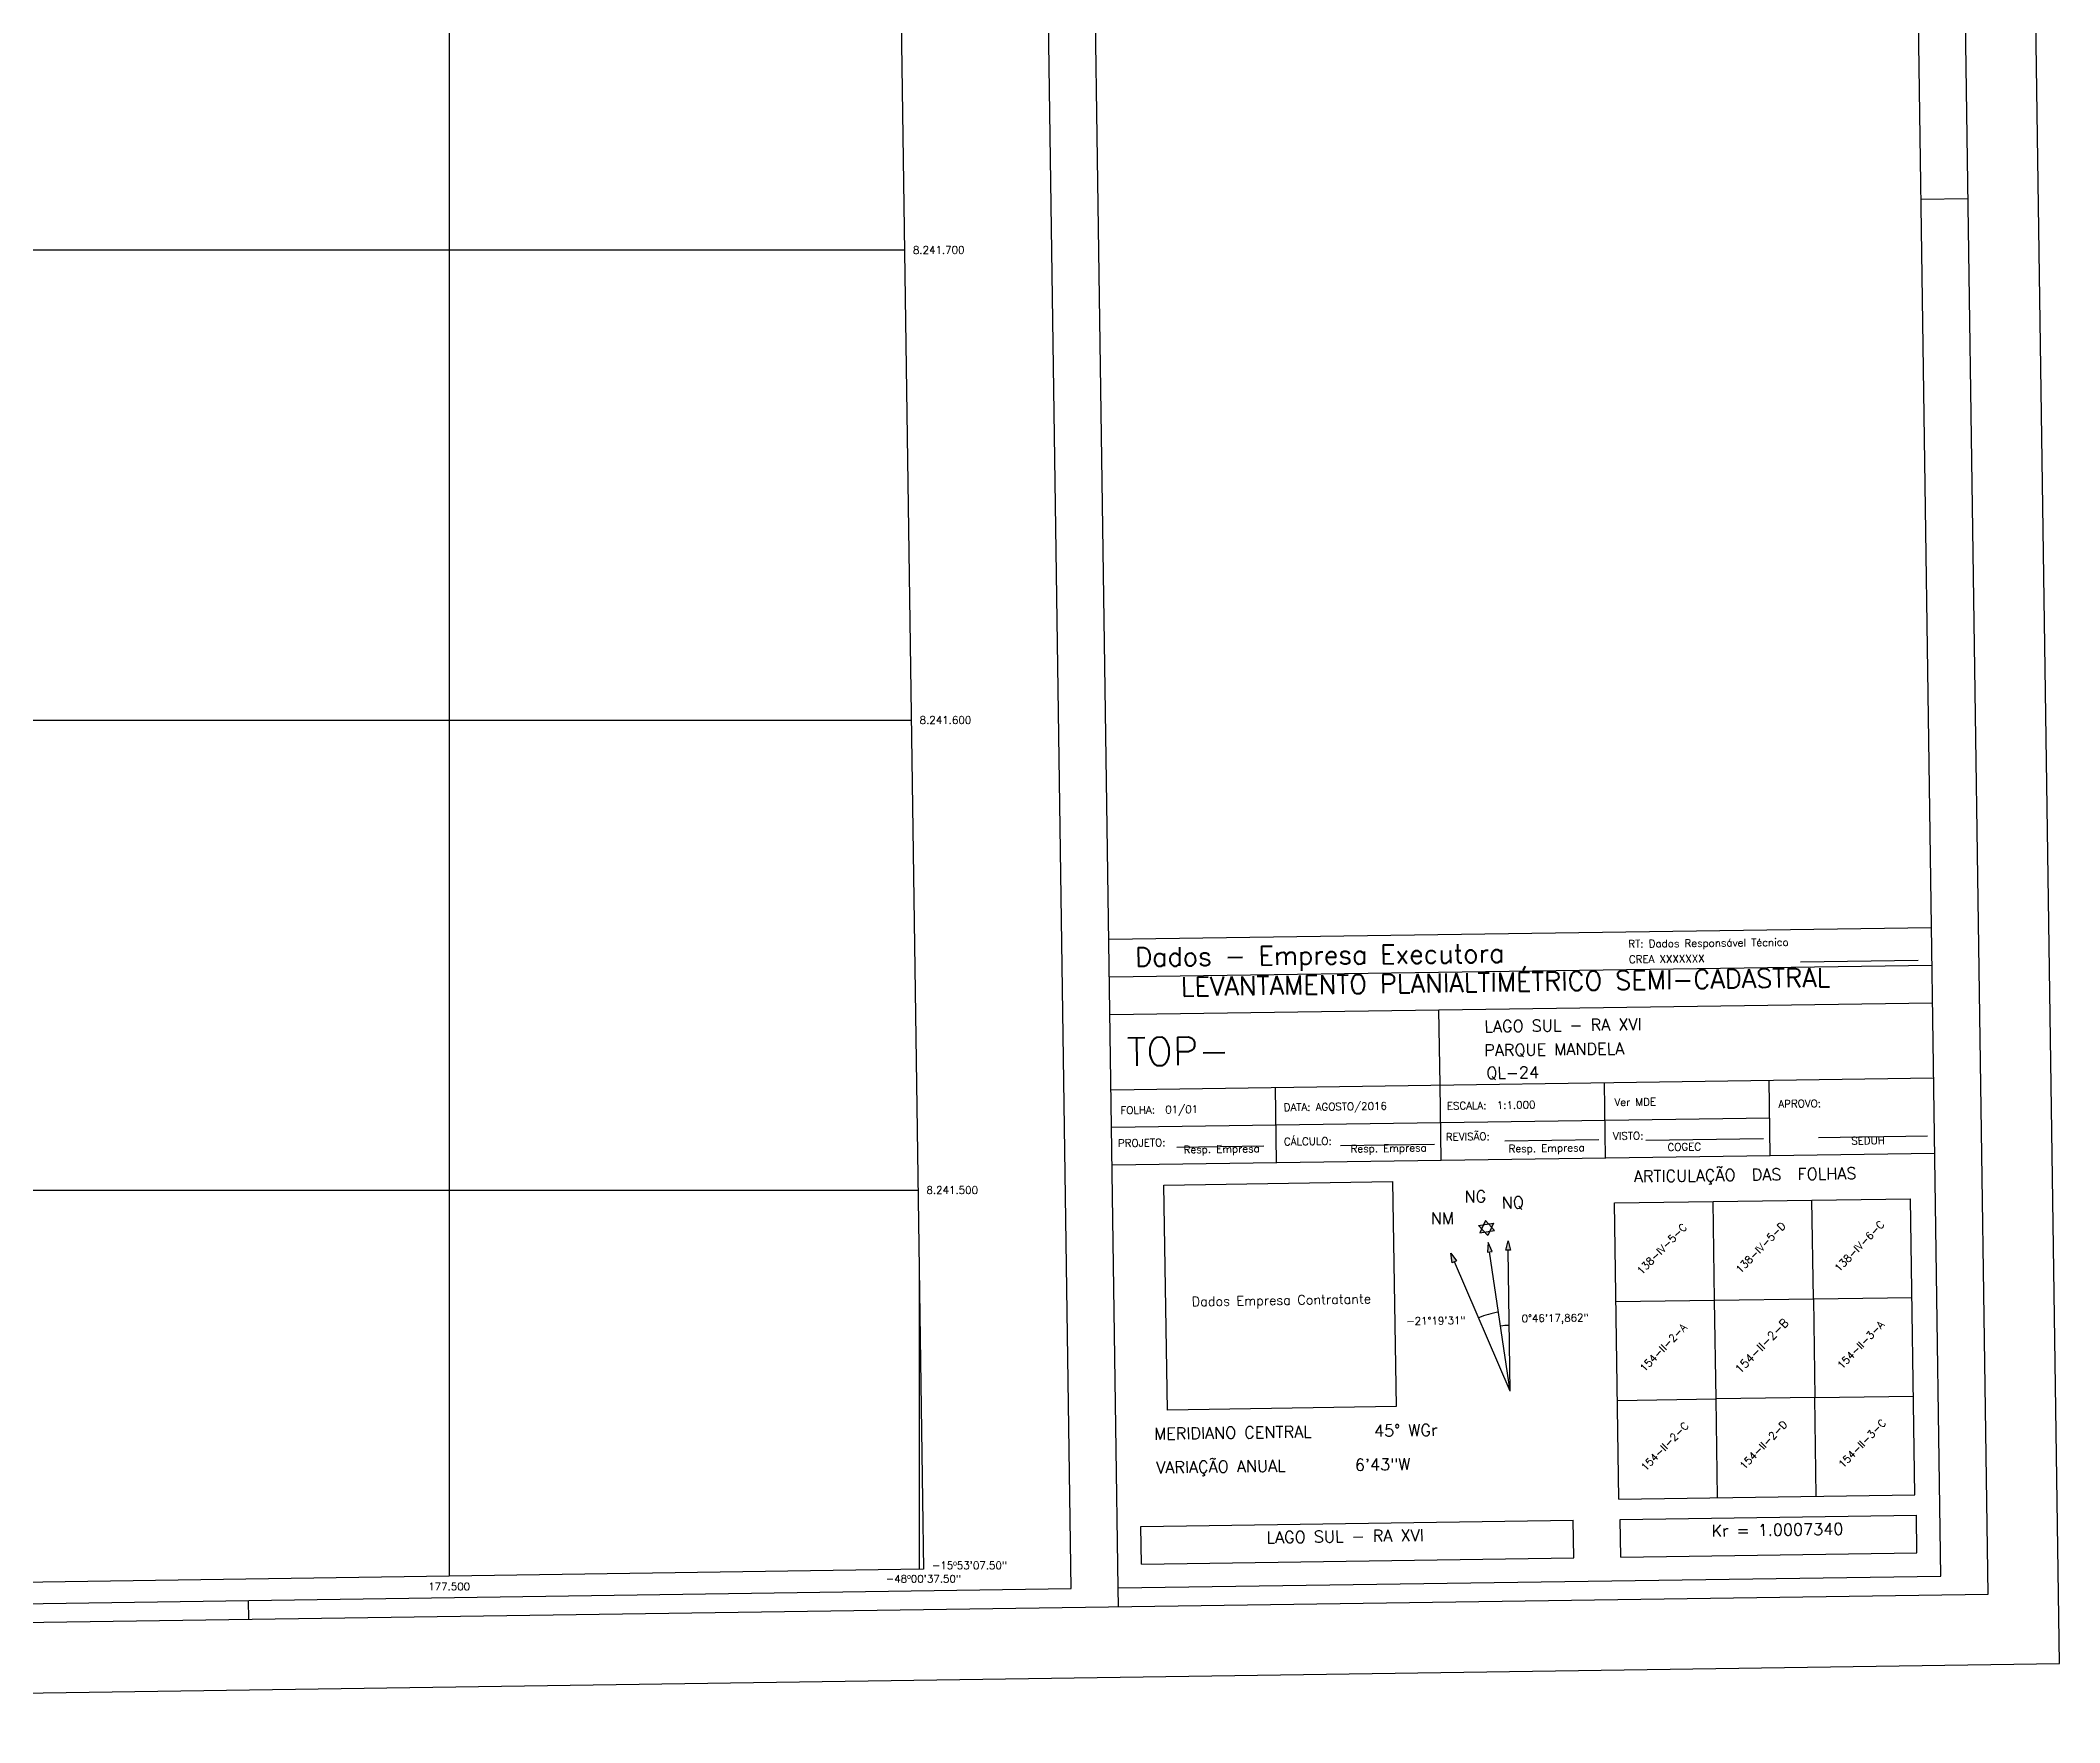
# Model space of a CAD drawing. Extents: x 190546 to 194941, y 8251022 to 8268833.
# Drawn here: x 192924.2 to 193353.7, y 8251022.1 to 8251380 of the extents above; entities that cross this region are included whole.
import ezdxf
from ezdxf.enums import TextEntityAlignment as Align

# ---------------------------------------------------------------- set-up
doc = ezdxf.new("R2010")
doc.units = 0
doc.header["$LTSCALE"] = 10
doc.header["$MEASUREMENT"] = 0
for name, color, linetype in [('167-II-2-D', 7, 'CONTINUOUS'), ('TOP-GUARDA_CORPO', 161, 'CONTINUOUS'), ('TOP-URB', 250, 'CONTINUOUS')]:
    doc.layers.add(name, color=color, linetype=linetype)
doc.styles.add('MALHA', font='romans.shx', dxfattribs={"height": 1.6})
doc.styles.add('ROMANS', font='romans', dxfattribs={"height": 0.2})

msp = doc.modelspace()

# ---------------------------------------------------------------- hatches: boundary and pattern name
at = {"layer": 'TOP-URB', "linetype": 'CONTINUOUS'}
h = msp.add_hatch(color=1, dxfattribs=at)
h.paths.add_polyline_path([(193224.5, 8251119.98), (193224.17, 8251122.02), (193225.42, 8251120.38)])
h.paths.add_polyline_path([(193236.92, 8251122.64), (193235.92, 8251122.63), (193236.39, 8251124.63)])
h.paths.add_polyline_path([(193231.97, 8251122.24), (193232.17, 8251124.29), (193232.96, 8251122.39)])
h.paths.add_polyline_path([(193232.04, 8251125.78), (193231.39, 8251126.5), (193232.45, 8251126.65)], flags=0)
h.paths.add_polyline_path([(193230.34, 8251126.34), (193230.75, 8251127.21), (193231.39, 8251126.5)], flags=0)
h.paths.add_polyline_path([(193230.75, 8251127.21), (193230.1, 8251127.92), (193231.16, 8251128.08)], flags=0)
h.paths.add_polyline_path([(193231.16, 8251128.08), (193231.57, 8251128.95), (193232.21, 8251128.24)], flags=0)
h.paths.add_polyline_path([(193232.86, 8251127.52), (193232.21, 8251128.24), (193233.27, 8251128.39)], flags=0)
h.paths.add_polyline_path([(193232.45, 8251126.65), (193232.86, 8251127.52), (193233.5, 8251126.81)], flags=16)

# ---------------------------------------------------------------- linework, layer by layer
at = {"layer": '167-II-2-D', "color": 1}
for p, q in [((193011.13, 8251630.21), (193011.13, 8251053.3)), ((192549.63, 8251335.45), (193107.98, 8251335.45)), ((192551.08, 8251235.45), (193109.42, 8251235.45)), ((192552.52, 8251135.45), (193110.86, 8251135.45)), ((193111.13, 8251116.76), (193111.13, 8251054.74))]:
    msp.add_line(p, q, dxfattribs=at)
at = {"layer": '167-II-2-D', "color": 2}
for p, q in [((193103.72, 8251631.55), (193112.02, 8251054.75)), ((193112.02, 8251054.75), (192553.8, 8251046.71))]:
    msp.add_line(p, q, dxfattribs=at)
at = {"layer": 'TOP-GUARDA_CORPO'}
msp.add_lwpolyline([(193163.13, 8251136.49), (193211.79, 8251137.29), (193212.58, 8251089.39), (193163.92, 8251088.59)], close=True, dxfattribs=at)
at = {"layer": 'TOP-URB', "color": 1}
for p, q in [((193353.7, 8251034.68), (193344.71, 8251658.62)), ((193324.2, 8251346.29), (193334.2, 8251346.44)), ((193298.61, 8251183.99), (193323.61, 8251184.35)), ((193187.14, 8251141.3), (193186.91, 8251157.29)), ((193222.14, 8251141.8), (193221.91, 8251157.8)), ((193256.98, 8251152.8), (193256.9, 8251158.3)), ((193292.13, 8251142.81), (193291.9, 8251158.81)), ((193152.03, 8251148.79), (193292.02, 8251150.81)), ((193257.13, 8251142.3), (193256.98, 8251152.8)), ((193165.95, 8251144.59), (193184.45, 8251144.86)), ((193200.71, 8251144.91), (193220.71, 8251145.2)), ((193235.69, 8251145.9), (193255.69, 8251146.19)), ((193265.71, 8251146.03), (193290.71, 8251146.39)), ((193302.44, 8251146.64), (193325.58, 8251146.98)), ((193259.02, 8251132.7), (193322.01, 8251133.6)), ((193259.93, 8251069.7), (193259.02, 8251132.7)), ((193280.32, 8251112), (193280.02, 8251133)), ((193301.32, 8251112.3), (193301.02, 8251133.3)), ((193322.92, 8251070.61), (193322.01, 8251133.6)), ((193236.85, 8251092.64), (193232.46, 8251122.31)), ((193259.32, 8251111.7), (193280.32, 8251112)), ((193301.32, 8251112.3), (193322.32, 8251112.6)), ((193259.63, 8251090.7), (193280.62, 8251091)), ((193280.93, 8251070), (193280.62, 8251091)), ((193301.62, 8251091.3), (193322.62, 8251091.61)), ((193301.92, 8251070.31), (193301.62, 8251091.3)), ((193259.93, 8251069.7), (193322.92, 8251070.61)), ((193158.25, 8251063.87), (193250.24, 8251065.2)), ((193158.37, 8251055.87), (193158.25, 8251063.87)), ((193250.36, 8251057.2), (193250.24, 8251065.2)), ((193250.36, 8251057.2), (193250.24, 8251065.2)), ((193260.24, 8251065.34), (193323.24, 8251066.25)), ((193260.36, 8251057.34), (193260.24, 8251065.34)), ((193323.35, 8251058.25), (193323.24, 8251066.25)), ((193158.37, 8251055.87), (193250.36, 8251057.2)), ((193260.36, 8251057.34), (193323.35, 8251058.25)), ((193153.5, 8251046.8), (193153.44, 8251050.8)), ((192968.52, 8251044.14), (192968.46, 8251048.14)), ((192482.79, 8251022.14), (193353.7, 8251034.68))]:
    msp.add_line(p, q, dxfattribs=at)
at = {"layer": 'TOP-URB', "color": 2}
for p, q in [((193338.48, 8251049.47), (193329.92, 8251643.4)), ((192497.57, 8251037.35), (193338.48, 8251049.47))]:
    msp.add_line(p, q, dxfattribs=at)
at = {"layer": 'TOP-URB', "color": 6}
for p, q in [((193328.42, 8251053.32), (193319.98, 8251639.26)), ((193143.44, 8251050.66), (193135, 8251636.6)), ((193153.44, 8251050.8), (193145, 8251636.74)), ((193151.45, 8251188.79), (193326.44, 8251191.31)), ((193152.15, 8251140.79), (193327.13, 8251143.31)), ((193152.15, 8251140.79), (193327.13, 8251143.31)), ((193280.32, 8251112), (193301.32, 8251112.3)), ((193280.62, 8251091), (193280.32, 8251112)), ((193301.32, 8251112.3), (193301.62, 8251091.3)), ((193301.62, 8251091.3), (193280.62, 8251091)), ((192522.51, 8251041.71), (193143.44, 8251050.66)), ((193153.44, 8251050.8), (193328.42, 8251053.32)), ((193153.44, 8251050.8), (193328.42, 8251053.32))]:
    msp.add_line(p, q, dxfattribs=at)
at = {"layer": 'TOP-URB', "color": 3}
for p, q in [((193151.57, 8251180.79), (193326.55, 8251183.31)), ((193151.68, 8251172.79), (193326.67, 8251175.31)), ((193151.92, 8251156.79), (193326.9, 8251159.31))]:
    msp.add_line(p, q, dxfattribs=at)
at = {"layer": 'TOP-URB', "color": 3, "linetype": 'CONTINUOUS'}
msp.add_line((193221.91, 8251157.8), (193221.68, 8251173.8), dxfattribs=at)
at = {"layer": 'TOP-URB', "color": 1, "linetype": 'CONTINUOUS'}
for p, q in [((193230.1, 8251127.92), (193233.27, 8251128.39)), ((193232.04, 8251125.78), (193230.1, 8251127.92)), ((193231.57, 8251128.95), (193230.34, 8251126.34)), ((193233.5, 8251126.81), (193231.57, 8251128.95)), ((193233.27, 8251128.39), (193232.04, 8251125.78)), ((193230.34, 8251126.34), (193233.5, 8251126.81)), ((193236.85, 8251092.64), (193224.96, 8251120.18)), ((193236.85, 8251092.64), (193236.42, 8251122.64))]:
    msp.add_line(p, q, dxfattribs=at)
for radius, start, end in [(17, 98.4201, 113.3515), (14, 90.8254, 98.4201)]:
    msp.add_arc((193236.85, 8251092.64), radius, start, end, dxfattribs=at)
for points in [[(193232.17, 8251124.29), (193231.97, 8251122.24), (193232.96, 8251122.39)], [(193235.92, 8251122.63), (193236.39, 8251124.63), (193236.92, 8251122.64)], [(193225.42, 8251120.38), (193224.5, 8251119.98), (193224.17, 8251122.02)]]:
    msp.add_3dface(points, dxfattribs=at)

# ---------------------------------------------------------------- texts
at = {"layer": '167-II-2-D', "color": 2, "style": 'MALHA'}
for s, p in [('8.241.700', (193109.78, 8251334.65)), ('8.241.600', (193111.22, 8251234.65)), ('8.241.500', (193112.66, 8251134.65)), ('-15º53\'07.50"', (193113.82, 8251054.79))]:
    msp.add_text(s, height=1.6, dxfattribs=at).set_placement(p)
msp.add_text('177.500', height=1.6, dxfattribs=at).set_placement((193011.13, 8251050.3), align=Align.CENTER)
msp.add_text('-48º00\'37.50"', height=1.6, dxfattribs=at).set_placement((193112.02, 8251052.75), align=Align.MIDDLE)
at = {"layer": 'TOP-URB', "color": 3, "linetype": 'CONTINUOUS', "style": 'ROMANS'}
for s, height, rotation, p in [('Dados - Empresa Executora', 4, 0.6321, (193157.08, 8251183.01)), ('LAGO SUL - RA XVI', 2.5, 0.8254, (193231.35, 8251169.01)), ('PARQUE MANDELA', 2.5, 0.8254, (193231.32, 8251163.91)), ('ARTICULAÇÃO  DAS  FOLHAS', 2.5, 0.8254, (193263.14, 8251137.09)), ('MERIDIANO CENTRAL', 2.5, 0.8254, (193161.1, 8251082.33)), ('45%%D WGr', 2.5, 0.8254, (193207.89, 8251082.98)), ('VARIAÇÃO ANUAL', 2.5, 0.8254, (193161.55, 8251075.16)), ('6\'43"W', 2.5, 0.8254, (193203.81, 8251075.73))]:
    msp.add_text(s, height=height, rotation=rotation, dxfattribs=at).set_placement(p)
at = {"layer": 'TOP-URB', "color": 2, "linetype": 'CONTINUOUS', "style": 'ROMANS'}
for s, rotation, p in [('RT: Dados Responsável Técnico', 0.6321, (193261.98, 8251187.02)), ('CREA XXXXXXX', 0.6321, (193262.09, 8251183.73)), ('FOLHA:  01/01', 0.8254, (193153.94, 8251151.61)), ('DATA: AGOSTO/2016', 0.8254, (193188.67, 8251152.24)), ('ESCALA:  1:1.000', 0.8254, (193223.36, 8251152.54)), ('Ver MDE', 0.8254, (193259.02, 8251153.32)), ('APROVO:', 0.8254, (193293.88, 8251152.96)), ('PROJETO:', 0.8254, (193153.41, 8251144.61)), ('CÁLCULO:', 0.8254, (193188.71, 8251144.94)), ('REVISÃO:', 0.8254, (193223.15, 8251145.95)), ('Resp. Empresa', 0.8931, (193236.5, 8251143.44)), ('VISTO:', 0.8254, (193258.71, 8251146.13)), ('COGEC', 0.8254, (193270.3, 8251143.78)), ('-21%%D19\'31"', 0.8254, (193214.73, 8251106.75)), ('0%%D46\'17,862"', 0.8254, (193239.27, 8251107.31))]:
    msp.add_text(s, height=1.6, rotation=rotation, dxfattribs=at).set_placement(p)
at = {"layer": 'TOP-URB', "color": 6, "linetype": 'CONTINUOUS', "style": 'ROMANS'}
msp.add_text('LEVANTAMENTO PLANIALTIMÉTRICO SEMI-CADASTRAL', height=4, rotation=0.8254, dxfattribs=at).set_placement((193235.87, 8251177.71), align=Align.CENTER)
msp.add_text('TOP-', height=6, rotation=0.8254, dxfattribs=at).set_placement((193155.34, 8251161.84))
at = {"layer": 'TOP-URB', "color": 2, "linetype": 'CONTINUOUS', "style": 'ROMANS'}
for s, rotation, p in [('Resp. Empresa', 0.8931, (193175.47, 8251143.37)), ('Resp. Empresa', 0.8931, (193210.98, 8251143.55)), ('SEDUH', 0.8254, (193312.95, 8251145.18)), ('138-IV-5-C', 45.8254, (193269.67, 8251122.35)), ('138-IV-5-D', 45.8254, (193290.67, 8251122.65)), ('138-IV-6-C', 45.8254, (193311.67, 8251122.95)), ('154-II-2-A', 45.8254, (193269.97, 8251101.35)), ('154-II-3-A', 45.8254, (193311.97, 8251101.95)), ('154-II-2-C', 45.8254, (193270.28, 8251080.35)), ('154-II-2-D', 45.8254, (193291.27, 8251080.65)), ('154-II-3-C', 45.8254, (193312.27, 8251080.96))]:
    msp.add_text(s, height=1.6, rotation=rotation, dxfattribs=at).set_placement(p, align=Align.CENTER)
at = {"layer": 'TOP-URB', "color": 4, "linetype": 'CONTINUOUS', "style": 'ROMANS'}
for s, p in [('NG', (193229.43, 8251132.82)), ('NQ', (193237.4, 8251131.54)), ('NM', (193222.42, 8251128.19))]:
    msp.add_text(s, height=2.5, rotation=0.8254, dxfattribs=at).set_placement(p, align=Align.CENTER)
at = {"layer": 'TOP-URB', "color": 3, "linetype": 'CONTINUOUS', "style": 'ROMANS'}
for s, height, rotation, p in [('Dados Empresa Contratante', 2, 0.938, (193188.17, 8251111.02)), ('154-II-2-B', 1.8, 45.8254, (193290.97, 8251101.65)), ('LAGO SUL - RA XVI', 2.5, 0.8254, (193201.72, 8251060.53)), ('Kr = 1.0007340', 2.5, 0.8254, (193293.68, 8251061.91))]:
    msp.add_text(s, height=height, rotation=rotation, dxfattribs=at).set_placement(p, align=Align.CENTER)
at = {"layer": 'TOP-URB', "color": 3, "linetype": 'CONTINUOUS', "insert": (193231.73, 8251160.24), "char_height": 2.5, "attachment_point": 4, "rotation": 0.8254, "style": 'ROMANS'}
msp.add_mtext('QL-24', dxfattribs=at)

doc.saveas('drawing.dxf')
